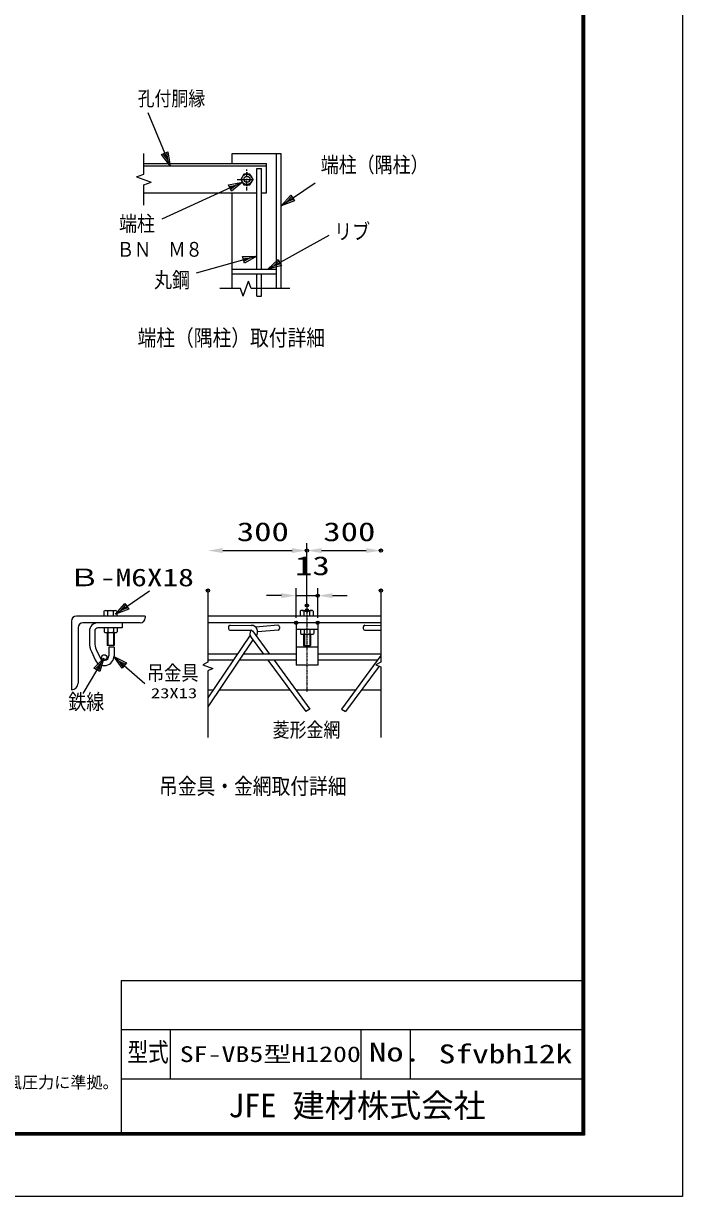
# Model space of a CAD drawing. Units: millimetres, scale not verified. Extents: x -4455 to 4455, y -3150 to 3150.
# Drawn here: x 2441 to 4455, y -3150 to 433 of the extents above; entities that cross this region are included whole.
import ezdxf
from ezdxf.enums import TextEntityAlignment as Align

# ---------------------------------------------------------------- set-up
doc = ezdxf.new("R2010")
doc.units = ezdxf.units.MM
doc.header["$LTSCALE"] = 20
doc.header["$PDMODE"] = 32
doc.header["$PDSIZE"] = 10
doc.linetypes.add('USER2', pattern=[1.01, 0.5, -0.25, 0.01, -0.25])
doc.linetypes.add('USER6', pattern=[0.216, 0.118, -0.039, 0.02, -0.039])
for name, color, linetype, lineweight in [('0-0_1', 7, 'Continuous', 25), ('0-2_0', 4, 'Continuous', 25), ('0-6_WAKU', 7, 'Continuous', 25), ('0-7_CENTLN-LMEC0', 2, 'USER6', 25)]:
    doc.layers.add(name, color=color, linetype=linetype, lineweight=lineweight)
doc.layers.add('0-5_DEFPOINTS', color=7, linetype='Continuous')
doc.layers.add('0-8_D-TTL-TXT', color=7, linetype='Continuous')
doc.styles.add('ＭＳ ゴシック', font='')
doc.styles.get('ＭＳ ゴシック').set_extended_font_data('MS Gothic')

# ---------------------------------------------------------------- blocks, each defined once
blk = doc.blocks.new('C1')
at = {"layer": '0-0_1', "color": 4}
blk.add_line((149239.8, 63312.4), (147893.2, 66544.7), dxfattribs=at)
blk.add_lwpolyline([(149110.6, 64168.6), (149239.8, 63312.4), (148722.9, 64007.1)], close=True, dxfattribs=at)
blk.add_lwpolyline([(149013.7, 64128.2), (149078.3, 63700.1), (148819.8, 64047.5)], dxfattribs=at)
blk = doc.blocks.new('C2')
at = {"layer": '0-0_1', "color": 4}
blk.add_line((155209.2, 57012.4), (158967.7, 59078.5), dxfattribs=at)
blk.add_lwpolyline([(156046.5, 57233.1), (155209.2, 57012.4), (155844.1, 57601.1)], close=True, dxfattribs=at)
blk.add_lwpolyline([(155995.9, 57325.1), (155577.3, 57214.8), (155894.7, 57509.1)], dxfattribs=at)
blk = doc.blocks.new('C3')
at = {"layer": '0-0_1', "color": 4}
blk.add_line((154537.7, 57803.2), (150827.6, 56757.6), dxfattribs=at)
blk.add_lwpolyline([(153672.3, 57777.5), (154537.7, 57803.2), (153786.2, 57373.2)], close=True, dxfattribs=at)
blk.add_lwpolyline([(153700.8, 57676.4), (154133.5, 57689.3), (153757.7, 57474.3)], dxfattribs=at)
blk = doc.blocks.new('C4')
at = {"layer": '0-0_1', "color": 4}
blk.add_line((153663.4, 62317.5), (148739.3, 60062.2), dxfattribs=at)
blk.add_lwpolyline([(152812.2, 62158.7), (153663.4, 62317.5), (152987.1, 61776.8)], close=True, dxfattribs=at)
blk.add_lwpolyline([(152855.9, 62063.2), (153281.5, 62142.6), (152943.4, 61872.3)], dxfattribs=at)
blk = doc.blocks.new('C11')
at = {"layer": '0-0_1', "color": 4}
blk.add_line((156037.7, 60874.7), (158113.3, 62287.1), dxfattribs=at)
blk.add_lwpolyline([(156850.4, 61173.6), (156037.7, 60874.7), (156614.1, 61520.9)], close=True, dxfattribs=at)
blk.add_lwpolyline([(156791.3, 61260.4), (156385, 61111), (156673.1, 61434.1)], dxfattribs=at)
blk = doc.blocks.new('C66')
at = {"layer": '0-0_1', "color": 4}
blk.add_line((156037.7, 60874.7), (158113.3, 62287.1), dxfattribs=at)
blk.add_lwpolyline([(156850.4, 61173.6), (156037.7, 60874.7), (156614.1, 61520.9)], close=True, dxfattribs=at)
blk.add_lwpolyline([(156791.3, 61260.4), (156385, 61111), (156673.1, 61434.1)], dxfattribs=at)

msp = doc.modelspace()

# ---------------------------------------------------------------- linework, layer by layer
at = {"layer": '0-0_1', "color": 4}
for p, q in [((2809.02, -26.76), (2809.02, 35.61)), ((2786.52, -34.95), (2809.02, -26.76)), ((2786.52, -34.95), (2831.52, -51.33)), ((2809.02, -59.52), (2831.52, -51.33)), ((2809.02, -121.89), (2809.02, -59.52)), ((3112.08, -399.39), (3128.46, -354.39)), ((3136.65, -376.89), (3128.46, -354.39)), ((3103.89, -376.89), (3041.52, -376.89)), ((3112.08, -399.39), (3103.89, -376.89)), ((3255.11, -376.89), (3136.65, -376.89)), ((2699.5, -1427.35), (2699.5, -1467.28)), ((2716.56, -1427.35), (2716.56, -1467.28)), ((3299.41, -1432.61), (3299.41, -1467.28)), ((3316.48, -1432.61), (3316.48, -1467.28))]:
    msp.add_line(p, q, dxfattribs=at)
at = {"layer": '0-0_1'}
for p, q in [((2809.02, 5.61), (3184.02, 5.61)), ((3079.02, 5.61), (3079.02, 35.61)), ((3079.02, 35.61), (3229.02, 35.61)), ((3184.02, -84.39), (3184.02, 5.61)), ((3214.02, -376.89), (3214.02, 35.61)), ((3229.02, -376.89), (3229.02, 35.61)), ((2809.02, -1.89), (3184.02, -1.89)), ((3169.02, -316.89), (3169.02, -9.39)), ((2809.02, -84.39), (3154.02, -84.39)), ((3079.02, -376.89), (3079.02, -84.39)), ((3169.02, -84.39), (3184.02, -84.39)), ((3079.02, -316.89), (3214.02, -316.89)), ((3079.02, -331.89), (3214.02, -331.89)), ((3154.02, -399.39), (3154.02, -331.89)), ((3169.02, -399.39), (3169.02, -331.89)), ((3154.02, -399.39), (3169.02, -399.39)), ((2692.6, -1360.02), (2721.28, -1360.02)), ((3292.51, -1359.63), (3321.2, -1359.63)), ((2686.93, -1362.43), (2686.94, -1377.36)), ((2698.27, -1362.44), (2698.27, -1377.36)), ((2715.6, -1362.42), (2715.6, -1377.36)), ((2726.93, -1362.38), (2726.93, -1377.36)), ((2743.01, -1397.28), (2743.01, -1412.68)), ((3286.85, -1362.03), (3286.85, -1376.96)), ((3298.18, -1362.04), (3298.18, -1376.96)), ((3315.52, -1362.03), (3315.52, -1376.96)), ((3326.85, -1361.99), (3326.85, -1376.96)), ((2688.03, -1412.68), (2688.03, -1424.95)), ((2693.7, -1427.35), (2722.36, -1427.35)), ((2697.36, -1427.35), (2697.36, -1467.28)), ((2699.36, -1412.68), (2699.36, -1424.95)), ((2716.7, -1412.68), (2716.7, -1424.95)), ((2718.7, -1427.35), (2718.7, -1467.28)), ((2728.03, -1412.68), (2728.03, -1424.95)), ((3287.95, -1417.94), (3287.95, -1430.2)), ((3293.61, -1432.6), (3322.28, -1432.6)), ((3297.28, -1432.61), (3297.28, -1467.28)), ((3299.28, -1417.94), (3299.28, -1430.21)), ((3316.61, -1417.94), (3316.61, -1430.21)), ((3318.61, -1432.61), (3318.61, -1467.28)), ((3327.95, -1417.94), (3327.95, -1430.21)), ((3297.28, -1467.28), (3318.61, -1467.28))]:
    msp.add_line(p, q, dxfattribs=at)
at = {"layer": '0-0_1', "color": 4, "linetype": 'USER2'}
for p, q in [((3124.02, -77.22), (3124.02, -13.14)), ((3094.02, -43.14), (3154.02, -43.14))]:
    msp.add_line(p, q, dxfattribs=at)
at = {"layer": '0-0_1'}
msp.add_lwpolyline([(3142.65, -43.14), (3133.33, -27.01), (3114.71, -27.01), (3105.4, -43.14), (3114.71, -59.27), (3133.33, -59.27)], close=True, dxfattribs=at)
msp.add_lwpolyline([(3154.02, -316.89), (3154.02, -9.39), (3169.02, -9.39)], dxfattribs=at)
for radius in [16.13, 9.31]:
    msp.add_circle((3124.02, -43.14), radius, dxfattribs=at)
for centre, radius, start, end in [((2692.58, -1367.74), 7.75, 43.05395, 136.76926), ((2706.98, -1376.97), 16.94, 59.3584, 120.92194), ((2721.31, -1368.22), 8.14, 45.86685, 134.53607), ((3292.5, -1367.34), 7.75, 43.05395, 136.76926), ((3306.9, -1376.58), 16.94, 59.3584, 120.92194), ((3321.22, -1367.83), 8.14, 45.86685, 134.53607), ((2693.68, -1419.64), 7.75, 223.23149, 316.94679), ((2708.08, -1410.4), 16.94, 239.07794, 300.64148), ((2722.4, -1419.15), 8.14, 225.46316, 314.1324), ((3293.59, -1424.89), 7.75, 223.23149, 316.94679), ((3307.99, -1415.66), 16.94, 239.07794, 300.64148), ((3322.32, -1424.41), 8.14, 225.46316, 314.1324)]:
    msp.add_arc(centre, radius, start, end, dxfattribs=at)
at = {"layer": '0-2_0', "color": 2}
for p, q in [((3049.93, -1176.89), (3262.23, -1176.89)), ((3352.23, -1176.89), (3488.41, -1176.89)), ((3229.23, -1314.53), (3184.23, -1314.53)), ((3274.23, -1314.53), (3340.23, -1314.53)), ((3385.23, -1314.53), (3430.23, -1314.53))]:
    msp.add_line(p, q, dxfattribs=at)
at = {"layer": '0-2_0', "color": 1}
for p, q in [((3307.23, -1344.63), (3307.23, -1154.39)), ((3274.23, -1382.28), (3274.23, -1292.03)), ((3340.23, -1382.28), (3340.23, -1292.03))]:
    msp.add_line(p, q, dxfattribs=at)
at = {"layer": '0-2_0', "color": 7}
for p, q in [((3004.93, -1299.07), (3004.93, -1517.72)), ((3533.41, -1299.07), (3533.41, -1517.72)), ((2588.01, -1392.28), (2588.01, -1602.28)), ((2813.01, -1377.28), (2603.01, -1377.28)), ((2798.01, -1397.28), (2623.01, -1397.28)), ((2813.01, -1377.28), (2813.01, -1382.28)), ((3533.41, -1377.28), (3004.93, -1377.28)), ((3526.97, -1377.28), (3004.93, -1377.28)), ((3533.41, -1397.28), (3004.93, -1397.28)), ((3274.23, -1397.28), (3274.23, -1527.29)), ((3340.23, -1397.28), (3340.23, -1527.29)), ((2608.01, -1412.28), (2608.01, -1582.28)), ((2643.01, -1423.28), (2643.01, -1457.82)), ((2659.01, -1422.68), (2659.01, -1457.82)), ((2743.01, -1412.68), (2669.01, -1412.68)), ((3067.29, -1410.1), (3067.26, -1415.1)), ((3072.24, -1420.12), (3136.97, -1420.41)), ((3072.31, -1405.12), (3137.03, -1405.41)), ((3140.76, -1422.18), (3192.87, -1492.9)), ((3217.98, -1405.08), (3151.53, -1410.74)), ((3219.25, -1420.02), (3156.94, -1425.33)), ((3223.38, -1409.64), (3223.81, -1414.62)), ((3340.23, -1417.93), (3274.23, -1417.93)), ((3479.36, -1410.13), (3479.34, -1415.13)), ((3484.31, -1420.16), (3533.41, -1420.38)), ((3484.38, -1405.16), (3533.41, -1405.38)), ((2718.7, -1467.28), (2697.36, -1467.28)), ((3133.73, -1435.14), (3004.93, -1627.11)), ((3142.21, -1449.43), (3004.93, -1654.03)), ((3137.12, -1442.53), (3174.24, -1492.9)), ((2649.06, -1485.42), (2660.78, -1510.86)), ((2663.6, -1478.73), (2675.27, -1504.07)), ((2718.01, -1472.28), (2718.01, -1498.28)), ((3094.98, -1492.9), (3004.93, -1492.9)), ((3274.23, -1492.9), (3113.04, -1492.9)), ((3340.23, -1472.28), (3274.23, -1472.28)), ((3533.41, -1492.9), (3340.23, -1492.9)), ((3533.41, -1497.15), (3412.77, -1660.89)), ((3004.93, -1517.72), (2988.99, -1526.1)), ((2988.99, -1526.1), (3019.59, -1536.76)), ((3082.2, -1511.95), (3004.93, -1511.95)), ((3019.59, -1536.76), (3004.93, -1544.47)), ((3274.23, -1511.95), (3100.26, -1511.95)), ((3188.27, -1511.95), (3303.92, -1668.91)), ((3206.9, -1511.95), (3316.64, -1660.89)), ((3340.23, -1527.29), (3274.23, -1527.29)), ((3522.51, -1511.95), (3340.23, -1511.95)), ((3528.01, -1529.77), (3425.49, -1668.91)), ((3533.41, -1517.72), (3517.48, -1526.1)), ((3517.48, -1526.1), (3533.41, -1531.65)), ((3533.41, -1531.65), (3533.41, -1748.06)), ((3004.93, -1544.47), (3004.93, -1748.06)), ((2588.01, -1602.28), (2588.21, -1602.28)), ((3004.93, -1602.26), (3021.6, -1602.26)), ((3039.67, -1602.26), (3254.81, -1602.26)), ((3273.44, -1602.26), (3455.97, -1602.26)), ((3474.6, -1602.26), (3533.41, -1602.26)), ((3316.64, -1660.89), (3303.92, -1668.91)), ((3412.77, -1660.89), (3425.49, -1668.91))]:
    msp.add_line(p, q, dxfattribs=at)
msp.add_lwpolyline([(2718.01, -1472.28), (2702.01, -1472.28), (2702.01, -1498.28)], dxfattribs=at)
msp.add_circle((2688.24, -1503.22), 8.19, dxfattribs=at)
for centre, radius, start, end in [((2603.01, -1392.28), 15, 90, 180), ((2623.01, -1412.28), 15, 90, 180), ((2669.01, -1423.28), 26, 90, 180), ((2798.01, -1382.28), 15, 270, 0), ((2669.01, -1422.68), 10, 90, 180), ((3072.26, -1415.12), 5, 179.74316, 269.74316), ((3072.29, -1410.12), 5, 89.74316, 179.74316), ((3153.22, -1430.67), 20, 150.20381, 216.38235), ((3136.94, -1425.41), 5, 32.54977, 89.74316), ((3136.94, -1425.41), 20, 320.82678, 89.74316), ((3153.22, -1430.67), 20, 94.8681, 97.42908), ((3218.4, -1410.06), 5, 4.8681, 94.8681), ((3218.83, -1415.04), 5, 274.8681, 4.8681), ((3484.34, -1415.16), 5, 179.74316, 269.74316), ((3484.36, -1410.16), 5, 89.74316, 179.74316), ((2709.01, -1457.82), 66, 180, 204.72477), ((2709.01, -1457.82), 50, 180, 204.725), ((2688.01, -1498.28), 30, 204.79222, 0), ((2688.01, -1498.28), 14, 204.42627, 0), ((2588.01, -1582.28), 20, 270, 0)]:
    msp.add_arc(centre, radius, start, end, dxfattribs=at)
at = {"layer": '0-2_0', "color": 2}
for points in [[(3049.93, -1169.39), (3004.93, -1176.89), (3049.93, -1184.39)], [(3262.23, -1169.39), (3307.23, -1176.89), (3262.23, -1184.39)], [(3352.23, -1169.39), (3307.23, -1176.89), (3352.23, -1184.39)], [(3488.41, -1169.39), (3533.41, -1176.89), (3488.41, -1184.39)], [(3229.23, -1307.03), (3274.23, -1314.53), (3229.23, -1322.03)], [(3385.23, -1307.03), (3340.23, -1314.53), (3385.23, -1322.03)]]:
    msp.add_solid(points, dxfattribs=at)
at = {"layer": '0-5_DEFPOINTS'}
for p in [(3307.23, -1176.89), (3533.41, -1176.89), (3004.93, -1299.07), (3340.23, -1314.53), (3533.41, -1299.07), (3307.23, -1344.63), (3307.23, -1359.63), (3274.23, -1397.28), (3340.23, -1397.28)]:
    msp.add_point(p, dxfattribs=at)
at = {"layer": '0-6_WAKU'}
for p, q in [((2739.77, -2489.96), (2739.77, -2954.96)), ((2739.77, -2489.96), (4147.38, -2489.96)), ((2739.77, -2639.96), (4147.38, -2639.96)), ((2889.77, -2639.96), (2889.77, -2789.96)), ((3472.38, -2639.96), (3472.38, -2789.96)), ((3622.38, -2639.96), (3622.38, -2789.96)), ((2739.77, -2789.96), (4147.38, -2789.96))]:
    msp.add_line(p, q, dxfattribs=at)
at = {"layer": '0-6_WAKU', "color": 3}
msp.add_lwpolyline([(-4455.12, 3150.04), (4454.88, 3150.04), (4454.88, -3149.96), (-4455.12, -3149.96)], close=True, dxfattribs=at)
at = {"layer": '0-6_WAKU'}
for points in [[(-4155.12, 2962.54), (4154.88, 2962.54), (4154.88, -2962.46), (-4155.12, -2962.46)], [(-4153.25, 2960.66), (4153, 2960.66), (4153, -2960.59), (-4153.25, -2960.59)], [(-4151.37, 2958.79), (4151.13, 2958.79), (4151.13, -2958.71), (-4151.37, -2958.71)], [(-4149.5, 2956.91), (4149.25, 2956.91), (4149.25, -2956.84), (-4149.5, -2956.84)], [(-4147.62, 2955.04), (4147.38, 2955.04), (4147.38, -2954.96), (-4147.62, -2954.96)]]:
    msp.add_lwpolyline(points, close=True, dxfattribs=at)
at = {"layer": '0-7_CENTLN-LMEC0'}
msp.add_line((3307.23, -1352.28), (3307.23, -1608.29), dxfattribs=at)

# ---------------------------------------------------------------- block references
at = {"layer": '0-2_0', "xscale": 0.05, "yscale": 0.05}
for name, p in [('C1', (-4572.86, -3167.51)), ('C4', (-4572.86, -3167.51)), ('C11', (-4572.86, -3167.51)), ('C2', (-4572.86, -3167.51)), ('C3', (-4572.86, -3167.51)), ('C66', (-5079.52, -4414.71))]:
    msp.add_blockref(name, p, dxfattribs=at)
for p, rotation in [((-2241.84, 5247.55), 285), ((8471.6, 4550.7), 205)]:
    msp.add_blockref('C66', p, dxfattribs=dict(at, rotation=rotation))

# ---------------------------------------------------------------- texts
at = {"layer": '0-0_1', "color": 4, "style": 'ＭＳ ゴシック'}
for s, height, width, p in [('孔付胴縁', 44.57, 0.85, (2789.92, 168.27)), ('端柱（隅柱）', 47.36, 0.85, (3349.52, -36.34)), ('端柱', 47.36, 0.85, (2733.27, -216.08)), ('リブ', 47.36, 0.85, (3390.53, -240.44)), ('ＢＮ\u3000Ｍ８', 45.16, 0.85, (2727.01, -292.94)), ('丸鋼', 47.36, 0.85, (2840.3, -388.24)), ('端柱（隅柱）取付詳細', 49.41, 0.85, (2789.88, -566.41)), ('Ｂ-M6X18', 54.12, 1.3, (2578.76, -1302.21)), ('吊金具', 45.45, 0.85, (2818.32, -1586.65)), ('鉄線', 47.36, 0.85, (2578.31, -1676.48)), ('菱形金網', 44.57, 0.85, (3202.6, -1760.08)), ('吊金具・金網取付詳細', 49.41, 0.85, (2855.55, -1936.07))]:
    msp.add_text(s, height=height, dxfattribs=dict(at, width=width)).set_placement(p, align=Align.BOTTOM_LEFT)
at = {"layer": '0-2_0', "color": 3, "style": 'ＭＳ ゴシック', "width": 1.35}
for s, p in [('300', (3093.08, -1165.5)), ('300', (3357.32, -1165.5)), ('13', (3271.23, -1269.38))]:
    msp.add_text(s, height=57.77, dxfattribs=at).set_placement(p, align=Align.BOTTOM_LEFT)
at = {"layer": '0-2_0', "style": 'ＭＳ ゴシック', "width": 1.35}
msp.add_text('23X13', height=30.79, dxfattribs=at).set_placement((2830.7, -1637), align=Align.BOTTOM_LEFT)
at = {"layer": '0-6_WAKU', "style": 'ＭＳ ゴシック'}
for s, height, width, p in [('型式', 57.73, 0.8, (2759.13, -2754.93)), ('SF-VB5型H1200', 48.11, 1.3, (2918.79, -2753.59)), ('No.', 57.73, 1.35, (3496.93, -2754.93)), ('Sfvbh12k', 57.73, 1.3, (3709.73, -2760.47))]:
    msp.add_text(s, height=height, dxfattribs=dict(at, width=width)).set_placement(p, align=Align.BOTTOM_LEFT)
msp.add_text('JFE 建材株式会社', height=72.16, dxfattribs=at).set_placement((3066.73, -2929.65), align=Align.BOTTOM_LEFT)
at = {"layer": '0-8_D-TTL-TXT', "style": 'ＭＳ ゴシック'}
msp.add_text('（設計条件）風荷重：昭和57年改正 建築基準法・同施行令に基づく風圧力に準拠。', height=36.08, dxfattribs=at).set_placement((886.82, -2830.17), align=Align.BOTTOM_LEFT)

doc.saveas('drawing.dxf')
